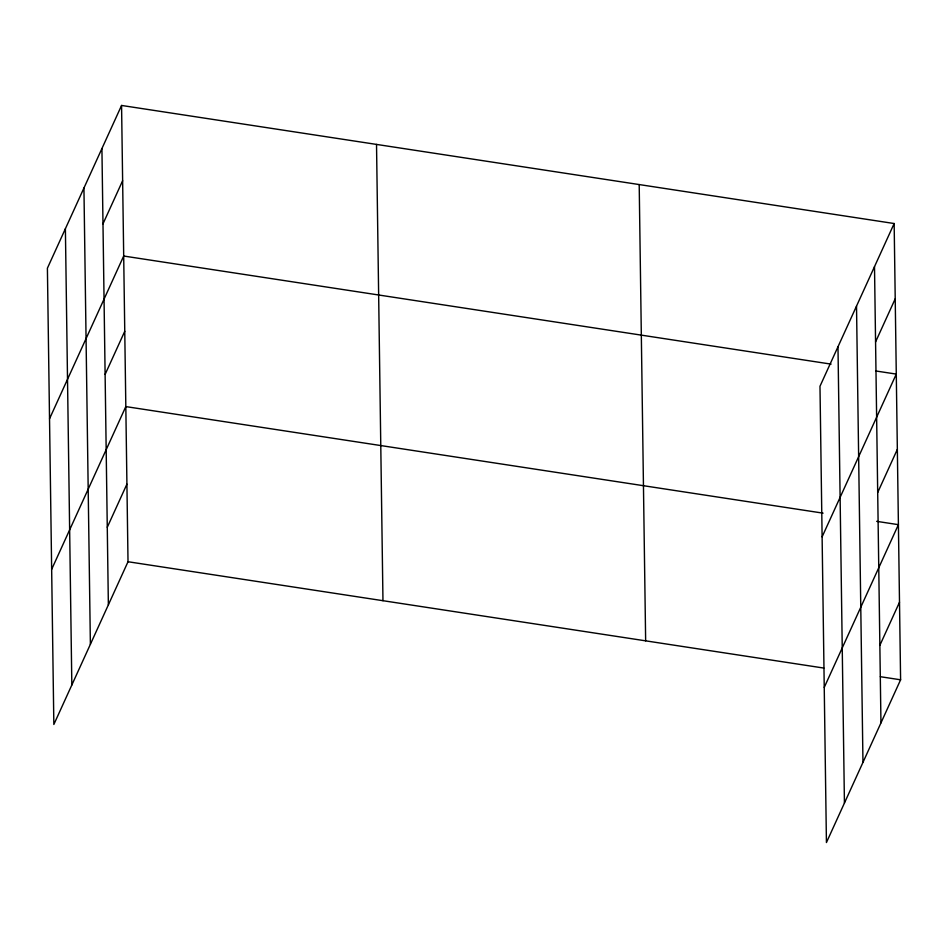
<?xml version="1.0" encoding="UTF-8"?>
<svg xmlns="http://www.w3.org/2000/svg" width="948" height="948" viewBox="0 0 948 948"><rect width="100%" height="100%" fill="white"/><g stroke="black" fill="none" stroke-linecap="round" stroke-linejoin="round"><path stroke-width="1.42" d="M121.569 105.453L47.4 268.201L53.846 724.473L128.016 561.737L121.569 105.453L894.154 223.527L900.6 679.799L826.431 842.547L819.984 386.263L894.154 223.527M102.988 223.847L122.636 180.736M49.533 418.767L123.69 256.031L831.1 364.127M105.11 374.413L124.757 331.314M51.654 569.345L125.823 406.597L823.077 513.152M107.278 527.266L126.913 484.167M875.573 341.908L895.22 298.81M822.117 536.841L896.287 374.093L875.999 371M877.706 492.486L897.341 449.376M824.239 687.407L898.408 524.671L876.675 521.341M879.863 645.339L899.51 602.229M128.016 561.737L823.824 668.067M880.325 676.706L900.6 679.799M874.506 266.625L880.953 722.897M856.518 306.109L862.964 762.382M837.985 346.778L844.431 803.063M639.201 184.564L645.647 640.836M376.522 144.416L382.968 600.7M101.922 148.552L108.368 604.836M83.934 188.036L90.38 644.32M65.388 228.717L71.835 685.001"/></g></svg>
